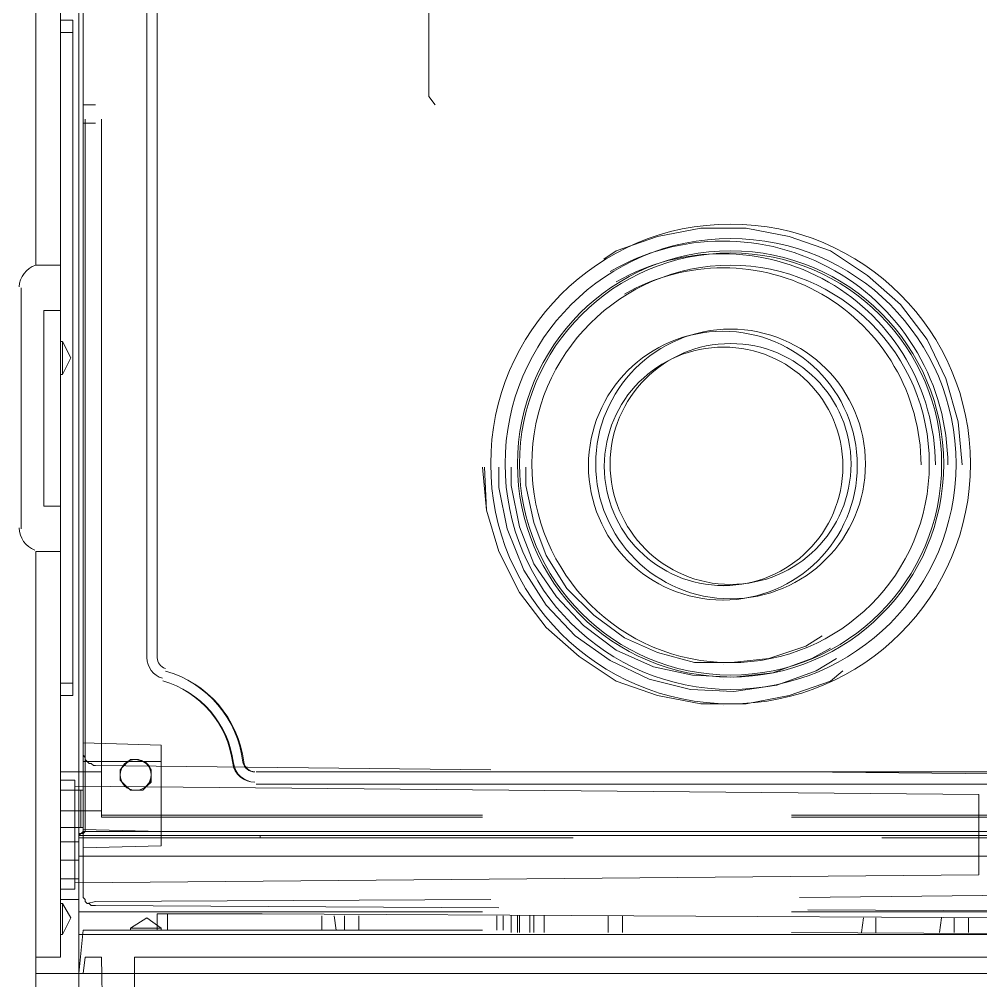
# Model space of a CAD drawing. Header units: millimetres. Extents: x 2788 to 2954, y 1337 to 1391.
# Drawn here: x 2902.9187 to 2903.413, y 1352.4476 to 1352.9418 of the extents above; entities that cross this region are included whole.
import ezdxf

# ---------------------------------------------------------------- set-up
doc = ezdxf.new("R2010")
doc.units = ezdxf.units.MM
doc.layers.add('PDF_0', color=7, linetype='Continuous')

msp = doc.modelspace()

# ---------------------------------------------------------------- linework, layer by layer
at = {"layer": 'PDF_0', "lineweight": 15}
for points in [[(2903.605627547023, 1354.524634149757), (2903.605627547023, 1352.453404059757), (2903.605627547023, 1352.451287319757), (2903.522016317022, 1352.451287319757), (2903.522016317022, 1352.453404059757), (2903.522016317022, 1352.511614409757), (2902.949438147023, 1352.511614409757), (2902.949438147023, 1352.455520799757), (2902.949438147023, 1352.451287319757), (2902.927212377022, 1352.451287319757), (2902.927212377022, 1352.455520799757), (2902.927212377022, 1352.668253169757)], [(2902.949438147023, 1352.522198109757), (2902.951554887023, 1352.524314849757), (2902.951554887023, 1353.423929349757), (2902.949438147023, 1353.426046089757)], [(2902.919803787023, 1352.679895239757), (2902.919803787023, 1352.803724529757)], [(2903.522016317022, 1352.522198109757), (2903.520957947023, 1352.524314849757), (2902.951554887023, 1352.524314849757)], [(2902.949438147023, 1352.471396349757), (2903.519899577022, 1352.471396349757), (2903.522016317022, 1352.471396349757)], [(2903.508257507023, 1352.451287319757), (2903.522016317022, 1352.451287319757), (2902.949438147023, 1352.451287319757), (2902.951554887023, 1352.451287319757), (2902.952613257023, 1352.459754279757), (2902.961080217023, 1352.459754279757), (2902.962138587023, 1352.401543929757)], [(2902.978014137023, 1352.401543929757), (2902.978014137023, 1352.459754279757), (2903.507199137022, 1352.459754279757), (2903.518841207023, 1352.459754279757), (2903.519899577022, 1352.451287319757)]]:
    msp.add_lwpolyline(points, dxfattribs=at)
for points in [[(2902.927212377022, 1354.162671609757), (2902.927212377022, 1352.815366599757, 0.3159003159484385), (2902.918745417023, 1352.804253714757)], [(2903.033718690211, 1352.559983717986, 0.3014108996827515), (2902.993973086579, 1352.606799127381, -0.3014108996827515), (2903.034148504851, 1352.560140991768, 0.3799717443819899), (2903.039929342959, 1352.555007579756, -0.3799717443819899), (2903.033718690211, 1352.559983717986)], [(2903.028893687218, 1352.559515876111, 0.3799158780518393), (2903.039927713069, 1352.549715729757, -0.3799158780518393), (2903.028463883161, 1352.559358602329, 0.3013595434708941), (2902.99251285349, 1352.601712706998, -0.3013595434708941), (2903.028893687218, 1352.559515876111)], [(2902.978543322023, 1352.561357799757, 0.4142140000442294), (2902.970605547022, 1352.553420024757, 0.4142139999781732), (2902.978543322023, 1352.545482249757)], [(2902.927212377022, 1350.593847969757), (2902.927212377022, 1350.381115599757), (2902.927212377022, 1350.376882119757), (2902.949438147023, 1350.376882119757), (2902.949438147023, 1350.381115599757), (2902.949438147023, 1350.436150839757), (2903.522016317022, 1350.436150839757), (2903.522016317022, 1350.378998859757), (2903.522016317022, 1350.376882119757), (2903.605627547023, 1350.376882119757), (2903.605627547023, 1350.378998859757), (2903.605627547023, 1352.449170579757), (2903.605627547023, 1352.451287319757), (2903.522016317022, 1352.451287319757), (2903.522016317022, 1352.449170579757), (2903.522016317022, 1352.389901859757), (2902.949438147023, 1352.389901859757), (2902.949438147023, 1352.448112209757), (2902.949438147023, 1352.451287319757), (2902.927212377022, 1352.451287319757), (2902.927212377022, 1352.448112209757), (2902.927212377022, 1352.234321469757, 0.3159003159569899), (2902.918745417023, 1352.223208584757)]]:
    msp.add_lwpolyline(points, format="xyb", dxfattribs=at)
for points in [[(2902.949438147023, 1352.522198109757), (2903.522016317022, 1352.522198109757), (2903.522016317022, 1353.202730019757), (2903.189688137023, 1353.202730019757), (2903.189688137023, 1353.426046089757), (2902.949438147023, 1353.426046089757)], [(2902.984364357023, 1353.323384199757), (2902.984364357023, 1352.613217929757)], [(2902.989656207023, 1353.323384199757), (2902.989656207023, 1352.613217929757)], [(2902.931445857022, 1352.792082459757), (2902.931445857022, 1352.691537309757), (2902.939912817023, 1352.691537309757), (2902.939912817023, 1352.792082459757)], [(2903.040457967023, 1352.555007579757), (2903.421471167023, 1352.555007579757)], [(2902.951554887023, 1352.526431589757), (2902.951554887023, 1352.545482249757), (2902.950496517023, 1352.545482249757), (2902.950496517023, 1352.526431589757)], [(2903.040457967023, 1352.548657359757), (2903.421471167023, 1352.548657359757)]]:
    msp.add_lwpolyline(points, close=True, dxfattribs=at)
at = {"layer": 'PDF_0', "lineweight": 0}
for points in [[(2902.951554887023, 1352.886277389757), (2902.951554887023, 1353.090542799757), (2902.953671627023, 1353.090542799757)], [(2902.927212377022, 1352.815366599757), (2902.929329117022, 1352.815366599757), (2902.931445857022, 1352.815366599757), (2902.939912817023, 1352.815366599757), (2902.939912817023, 1353.014340159757), (2902.937796077023, 1353.014340159757), (2902.935679337023, 1353.014340159757), (2902.933562597023, 1353.015398529757), (2902.931445857022, 1353.016456899757), (2902.930387487023, 1353.018573639757), (2902.929329117022, 1353.019632009757), (2902.928270747023, 1353.021748749757), (2902.928270747023, 1353.023865489757), (2902.927212377022, 1353.025982229757)], [(2902.957905107023, 1353.016456899757), (2902.951554887023, 1353.016456899757), (2902.951554887023, 1352.897919459757), (2902.957905107023, 1352.897919459757)], [(2903.132536157023, 1352.897919459757), (2903.129361047023, 1352.902152939757), (2903.129361047023, 1353.012223419757), (2903.132536157023, 1353.015398529757)], [(2902.939912817023, 1352.941312629757), (2902.946263037023, 1352.941312629757), (2902.946263037023, 1352.907444789757), (2902.946263037023, 1352.628035109757), (2902.946263037023, 1352.594167269757), (2902.939912817023, 1352.594167269757)], [(2902.946263037023, 1352.934962409757), (2902.939912817023, 1352.934962409757)], [(2902.951554887023, 1352.888394129757), (2902.951554887023, 1352.897919459757)], [(2902.951554887023, 1352.523256479757), (2902.952613257023, 1352.524314849757), (2902.952613257023, 1352.890510869757)], [(2902.961080217023, 1352.532781809757), (2902.961080217023, 1352.890510869757), (2902.961080217023, 1352.531723439757)], [(2902.957905107023, 1352.888394129757), (2902.951554887023, 1352.888394129757), (2902.951554887023, 1352.526431589757), (2902.951554887023, 1352.491505379757), (2902.951554887023, 1352.490447009757), (2902.952613257023, 1352.489388639757), (2902.952613257023, 1352.488330269757), (2902.953671627023, 1352.487271899757), (2902.954729997023, 1352.487271899757), (2902.955788367023, 1352.486213529757), (2902.956846737023, 1352.486213529757), (2902.957905107023, 1352.486213529757), (2903.165345627022, 1352.485155159757)], [(2902.939912817023, 1352.815366599757), (2902.939912817023, 1352.792082459757)], [(2903.315634167023, 1352.532781809757), (2903.510374247023, 1352.532781809757), (2903.511432617022, 1352.531723439757), (2903.511432617022, 1352.787848979757)], [(2902.939912817023, 1352.759272989757), (2902.940971187023, 1352.759272989757), (2902.940971187023, 1352.776206909757), (2902.939912817023, 1352.776206909757)], [(2902.940971187023, 1352.759272989757), (2902.945204667023, 1352.767739949757), (2902.940971187023, 1352.776206909757)], [(2902.949438147023, 1352.523256479757), (2902.951554887023, 1352.523256479757), (2902.951554887023, 1352.727521889757)], [(2903.156878667023, 1352.711646339757), (2903.158995407023, 1352.689420569757), (2903.165345627022, 1352.668253169757), (2903.175929327022, 1352.647085769757), (2903.189688137023, 1352.629093479757), (2903.206622057023, 1352.614276299757), (2903.225672717022, 1352.601575859757), (2903.246840117023, 1352.594167269757), (2903.269065887022, 1352.589933789757), (2903.292350027023, 1352.589933789757), (2903.314575797022, 1352.594167269757), (2903.335743197023, 1352.601575859757), (2903.342093417023, 1352.606867709757), (2903.335743197023, 1352.601575859757), (2903.314575797022, 1352.594167269757), (2903.292350027023, 1352.589933789757), (2903.269065887022, 1352.589933789757), (2903.246840117023, 1352.594167269757), (2903.225672717022, 1352.601575859757), (2903.206622057023, 1352.614276299757), (2903.189688137023, 1352.629093479757), (2903.175929327022, 1352.647085769757), (2903.165345627022, 1352.668253169757), (2903.158995407023, 1352.689420569757), (2903.157937037023, 1352.711646339757)], [(2902.939912817023, 1352.691537309757), (2902.939912817023, 1352.668253169757), (2902.939912817023, 1352.545482249757), (2902.950496517023, 1352.545482249757)], [(2902.927212377022, 1352.668253169757), (2902.929329117022, 1352.668253169757), (2902.931445857022, 1352.668253169757), (2902.939912817023, 1352.668253169757)], [(2903.280707957023, 1352.650260879757), (2903.280707957023, 1352.650260879757)], [(2903.280707957023, 1352.642852289757), (2903.280707957023, 1352.642852289757)], [(2903.280707957023, 1352.610042819757), (2903.280707957023, 1352.610042819757)], [(2902.946263037023, 1352.600517489757), (2902.939912817023, 1352.600517489757)], [(2903.280707957023, 1352.602634229757), (2903.280707957023, 1352.602634229757)], [(2903.280707957023, 1352.596284009757), (2903.280707957023, 1352.596284009757)], [(2903.280707957023, 1352.588875419757), (2903.280707957023, 1352.588875419757)], [(2902.951554887023, 1352.569824759757), (2902.991772947023, 1352.568766389757), (2902.991772947023, 1352.516906259757), (2902.951554887023, 1352.515847889757)], [(2902.951554887023, 1352.564532909757), (2902.951554887023, 1352.563474539757), (2902.952613257023, 1352.562416169757), (2902.952613257023, 1352.561357799757), (2902.953671627023, 1352.560299429757), (2902.954729997023, 1352.559241059757), (2902.955788367023, 1352.559241059757), (2902.956846737023, 1352.558182689757), (2902.957905107023, 1352.558182689757), (2903.161112147023, 1352.556065949757)], [(2902.991772947023, 1352.560299429757), (2902.951554887023, 1352.560299429757)], [(2902.979072507022, 1352.545482249757), (2902.982247617023, 1352.545482249757), (2902.984364357023, 1352.547598989757), (2902.986481097023, 1352.549715729757), (2902.986481097023, 1352.552890839757), (2902.986481097023, 1352.556065949757), (2902.984364357023, 1352.559241059757), (2902.982247617023, 1352.560299429757), (2902.979072507022, 1352.561357799757)], [(2902.979072507022, 1352.561357799757), (2902.979072507022, 1352.561357799757)], [(2902.979072507022, 1352.561357799757), (2902.979072507022, 1352.561357799757)], [(2902.939912817023, 1352.555007579757), (2902.961080217023, 1352.555007579757), (2902.961080217023, 1352.534898549757), (2902.939912817023, 1352.534898549757)], [(2902.961080217023, 1352.534898549757), (2902.961080217023, 1352.555007579757)], [(2903.319867647023, 1352.555007579757), (2903.524133057022, 1352.552890839757), (2903.524133057022, 1352.492563749757), (2903.319867647023, 1352.490447009757)], [(2902.939912817023, 1352.550774099757), (2902.947321407023, 1352.550774099757), (2902.947321407023, 1352.494680489757), (2902.939912817023, 1352.494680489757)], [(2902.939912817023, 1352.545482249757), (2902.939912817023, 1352.526431589757)], [(2902.947321407023, 1352.547598989757), (2903.411945837022, 1352.543365509757), (2903.411945837022, 1352.502089079757), (2902.947321407023, 1352.497855599757)], [(2902.979072507022, 1352.545482249757), (2902.979072507022, 1352.545482249757)], [(2902.979072507022, 1352.545482249757), (2902.979072507022, 1352.545482249757)], [(2903.156878667023, 1352.531723439757), (2902.961080217023, 1352.531723439757), (2902.961080217023, 1352.532781809757), (2903.156878667023, 1352.532781809757)], [(2903.315634167023, 1352.531723439757), (2903.511432617022, 1352.531723439757)], [(2902.950496517023, 1352.526431589757), (2902.939912817023, 1352.526431589757), (2902.939912817023, 1352.509497669757), (2902.949438147023, 1352.509497669757)], [(2902.951554887023, 1352.525373219757), (2902.991772947023, 1352.524314849757)], [(2903.042574707023, 1352.521139739757), (2903.042574707023, 1352.522198109757), (2902.949438147023, 1352.522198109757), (2902.949438147023, 1352.511614409757), (2903.156878667023, 1352.511614409757)], [(2902.949438147023, 1352.522198109757), (2902.949438147023, 1352.522198109757)], [(2903.203446947023, 1352.521139739757), (2903.042574707023, 1352.521139739757), (2902.949438147023, 1352.521139739757)], [(2902.952613257023, 1352.524314849757), (2903.156878667023, 1352.524314849757)], [(2903.315634167023, 1352.524314849757), (2903.518841207023, 1352.524314849757)], [(2903.315634167023, 1352.511614409757), (2903.522016317022, 1352.511614409757), (2903.522016317022, 1352.521139739757), (2903.362202447022, 1352.521139739757)], [(2902.949438147023, 1352.519022999757), (2902.939912817023, 1352.519022999757)], [(2902.949438147023, 1352.511614409757), (2902.949438147023, 1352.511614409757)], [(2902.939912817023, 1352.509497669757), (2902.939912817023, 1352.489388639757)], [(2902.949438147023, 1352.499972339757), (2902.939912817023, 1352.499972339757)], [(2902.949438147023, 1352.489388639757), (2902.939912817023, 1352.489388639757), (2902.939912817023, 1352.459754279757), (2902.927212377022, 1352.459754279757)], [(2902.939912817023, 1352.471396349757), (2902.940971187023, 1352.471396349757), (2902.940971187023, 1352.487271899757), (2902.939912817023, 1352.487271899757)], [(2902.940971187023, 1352.471396349757), (2902.945204667023, 1352.479863309757), (2902.940971187023, 1352.487271899757)], [(2903.161112147023, 1352.489388639757), (2902.957905107023, 1352.488330269757), (2902.953671627023, 1352.487271899757)], [(2902.949438147023, 1352.483038419757), (2903.156878667023, 1352.483038419757)], [(2902.989656207023, 1352.473513089757), (2902.989656207023, 1352.481980049757), (2902.998123167023, 1352.481980049757), (2903.031991007023, 1352.481980049757), (2903.043633077023, 1352.481980049757), (2903.425704647023, 1352.479863309757), (2903.436288347023, 1352.479863309757), (2903.473331297023, 1352.479863309757), (2903.481798257023, 1352.479863309757), (2903.481798257023, 1352.471396349757)], [(2902.994948057023, 1352.481980049757), (2902.994948057023, 1352.473513089757)], [(2903.074325807022, 1352.480921679757), (2903.074325807022, 1352.473513089757)], [(2903.080676027022, 1352.480921679757), (2903.081734397023, 1352.473513089757)], [(2903.085967877023, 1352.480921679757), (2903.085967877023, 1352.473513089757)], [(2903.093376467023, 1352.480921679757), (2903.093376467023, 1352.473513089757)], [(2903.164287257023, 1352.473513089757), (2903.164287257023, 1352.480921679757)], [(2903.167462367022, 1352.480921679757), (2903.167462367022, 1352.473513089757)], [(2903.171695847022, 1352.472454719757), (2903.171695847022, 1352.480921679757)], [(2903.174870957023, 1352.480921679757), (2903.174870957023, 1352.472454719757)], [(2903.175929327022, 1352.472454719757), (2903.175929327022, 1352.480921679757)], [(2903.181221177023, 1352.480921679757), (2903.181221177023, 1352.472454719757)], [(2903.183337917023, 1352.472454719757), (2903.183337917023, 1352.480921679757)], [(2903.188629767023, 1352.480921679757), (2903.188629767023, 1352.472454719757)], [(2903.221439237022, 1352.480921679757), (2903.221439237022, 1352.472454719757)], [(2903.228847827023, 1352.480921679757), (2903.228847827023, 1352.472454719757)], [(2903.315634167023, 1352.483038419757), (2903.522016317022, 1352.483038419757)], [(2903.324101127023, 1352.484096789757), (2903.532600017023, 1352.483038419757), (2903.553767417023, 1352.483038419757)], [(2902.991772947023, 1352.474571459757), (2902.984364357023, 1352.479863309757), (2902.975897397023, 1352.474571459757)], [(2903.351618747023, 1352.472454719757), (2903.352677117023, 1352.479863309757)], [(2903.359027337023, 1352.472454719757), (2903.359027337023, 1352.479863309757)], [(2903.391836807023, 1352.472454719757), (2903.392895177023, 1352.479863309757)], [(2903.399245397023, 1352.472454719757), (2903.399245397023, 1352.479863309757)], [(2903.406653987023, 1352.472454719757), (2903.406653987023, 1352.479863309757)], [(2902.949438147023, 1352.451287319757), (2902.951554887023, 1352.473513089757), (2903.156878667023, 1352.473513089757)], [(2902.949438147023, 1352.471396349757), (2903.153703557023, 1352.471396349757)], [(2902.991772947023, 1352.473513089757), (2902.991772947023, 1352.474571459757), (2902.975897397023, 1352.474571459757), (2902.975897397023, 1352.473513089757)], [(2903.312459057022, 1352.471396349757), (2903.515666097022, 1352.471396349757)], [(2903.315634167023, 1352.472454719757), (2903.519899577022, 1352.471396349757)]]:
    msp.add_lwpolyline(points, dxfattribs=at)
for points in [[(2903.219322497022, 1352.818541709757), (2903.225672717022, 1352.822775189757), (2903.246840117023, 1352.830183779757), (2903.269065887022, 1352.834417259757), (2903.292350027023, 1352.834417259757), (2903.314575797022, 1352.830183779757), (2903.335743197023, 1352.822775189757), (2903.354793857023, 1352.810074749757), (2903.371727777023, 1352.795257569757), (2903.385486587023, 1352.777265279757), (2903.395011917023, 1352.757156249757), (2903.401362137023, 1352.734930479757), (2903.403478877023, 1352.712704709757), (2903.401362137023, 1352.734930479757), (2903.395011917023, 1352.757156249757), (2903.385486587023, 1352.777265279757), (2903.371727777023, 1352.795257569757), (2903.354793857023, 1352.810074749757), (2903.335743197023, 1352.822775189757), (2903.314575797022, 1352.830183779757), (2903.292350027023, 1352.834417259757), (2903.269065887022, 1352.834417259757), (2903.246840117023, 1352.830183779757), (2903.225672717022, 1352.822775189757)], [(2903.338918307023, 1352.613217929757), (2903.328334607023, 1352.606867709757), (2903.308225577023, 1352.599459119757), (2903.285999807023, 1352.596284009757), (2903.263774037023, 1352.597342379757), (2903.242606637023, 1352.602634229757), (2903.222497607023, 1352.612159559757), (2903.204505317023, 1352.624859999757), (2903.189688137023, 1352.640735549757), (2903.178046067022, 1352.658727839757), (2903.169579107022, 1352.679895239757), (2903.165345627022, 1352.701062639757), (2903.165345627022, 1352.711646339757), (2903.165345627022, 1352.701062639757), (2903.169579107022, 1352.679895239757), (2903.178046067022, 1352.658727839757), (2903.189688137023, 1352.640735549757), (2903.204505317023, 1352.624859999757), (2903.222497607023, 1352.612159559757), (2903.242606637023, 1352.602634229757), (2903.263774037023, 1352.597342379757), (2903.285999807023, 1352.596284009757), (2903.308225577023, 1352.599459119757), (2903.328334607023, 1352.606867709757)], [(2903.335743197023, 1352.618509779757), (2903.326217867023, 1352.613217929757), (2903.306108837023, 1352.605809339757), (2903.285999807023, 1352.603692599757), (2903.264832407022, 1352.604750969757), (2903.244723377023, 1352.608984449757), (2903.225672717022, 1352.617451409757), (2903.208738797023, 1352.630151849757), (2903.194979987023, 1352.644969029757), (2903.183337917023, 1352.661902949757), (2903.175929327022, 1352.680953609757), (2903.171695847022, 1352.702121009757), (2903.171695847022, 1352.711646339757), (2903.171695847022, 1352.702121009757), (2903.175929327022, 1352.680953609757), (2903.183337917023, 1352.661902949757), (2903.194979987023, 1352.644969029757), (2903.208738797023, 1352.630151849757), (2903.225672717022, 1352.617451409757), (2903.244723377023, 1352.608984449757), (2903.264832407022, 1352.604750969757), (2903.285999807023, 1352.603692599757), (2903.306108837023, 1352.605809339757), (2903.326217867023, 1352.613217929757)], [(2903.331509717023, 1352.624859999757), (2903.323042757022, 1352.619568149757), (2903.303992097023, 1352.613217929757), (2903.284941437023, 1352.611101189757), (2903.265890777023, 1352.611101189757), (2903.246840117023, 1352.616393039757), (2903.229906197023, 1352.623801629757), (2903.214030647023, 1352.635443699757), (2903.200271837023, 1352.649202509757), (2903.189688137023, 1352.666136429757), (2903.183337917023, 1352.683070349757), (2903.179104437023, 1352.702121009757), (2903.179104437023, 1352.711646339757), (2903.179104437023, 1352.702121009757), (2903.183337917023, 1352.683070349757), (2903.189688137023, 1352.666136429757), (2903.200271837023, 1352.649202509757), (2903.214030647023, 1352.635443699757), (2903.229906197023, 1352.623801629757), (2903.246840117023, 1352.616393039757), (2903.265890777023, 1352.611101189757), (2903.284941437023, 1352.611101189757), (2903.303992097023, 1352.613217929757), (2903.323042757022, 1352.619568149757)], [(2902.986481097023, 1352.552890839757), (2902.986481097023, 1352.555007579757), (2902.986481097023, 1352.556065949757), (2902.985422727023, 1352.558182689757), (2902.984364357023, 1352.559241059757), (2902.983305987023, 1352.560299429757), (2902.982247617023, 1352.560299429757), (2902.980130877023, 1352.561357799757), (2902.979072507022, 1352.561357799757), (2902.978014137023, 1352.561357799757), (2902.975897397023, 1352.561357799757), (2902.974839027022, 1352.560299429757), (2902.973780657023, 1352.559241059757), (2902.972722287022, 1352.558182689757), (2902.971663917023, 1352.557124319757), (2902.970605547022, 1352.556065949757), (2902.970605547022, 1352.553949209757), (2902.970605547022, 1352.552890839757), (2902.970605547022, 1352.550774099757), (2902.971663917023, 1352.549715729757), (2902.972722287022, 1352.548657359757), (2902.973780657023, 1352.547598989757), (2902.974839027022, 1352.546540619757), (2902.975897397023, 1352.545482249757), (2902.978014137023, 1352.545482249757), (2902.979072507022, 1352.545482249757), (2902.980130877023, 1352.545482249757), (2902.982247617023, 1352.545482249757), (2902.983305987023, 1352.546540619757), (2902.984364357023, 1352.547598989757), (2902.985422727023, 1352.548657359757), (2902.986481097023, 1352.550774099757), (2902.986481097023, 1352.551832469757)], [(2902.986481097023, 1352.552890839757), (2902.986481097023, 1352.555007579757), (2902.986481097023, 1352.556065949757), (2902.985422727023, 1352.558182689757), (2902.984364357023, 1352.559241059757), (2902.983305987023, 1352.560299429757), (2902.982247617023, 1352.560299429757), (2902.980130877023, 1352.561357799757), (2902.979072507022, 1352.561357799757), (2902.978014137023, 1352.561357799757), (2902.975897397023, 1352.561357799757), (2902.974839027022, 1352.560299429757), (2902.973780657023, 1352.559241059757), (2902.972722287022, 1352.558182689757), (2902.971663917023, 1352.557124319757), (2902.970605547022, 1352.556065949757), (2902.970605547022, 1352.553949209757), (2902.970605547022, 1352.552890839757), (2902.970605547022, 1352.550774099757), (2902.971663917023, 1352.549715729757), (2902.972722287022, 1352.548657359757), (2902.973780657023, 1352.547598989757), (2902.974839027022, 1352.546540619757), (2902.975897397023, 1352.545482249757), (2902.978014137023, 1352.545482249757), (2902.979072507022, 1352.545482249757), (2902.980130877023, 1352.545482249757), (2902.982247617023, 1352.545482249757), (2902.983305987023, 1352.546540619757), (2902.984364357023, 1352.547598989757), (2902.985422727023, 1352.548657359757), (2902.986481097023, 1352.550774099757), (2902.986481097023, 1352.551832469757)]]:
    msp.add_lwpolyline(points, close=True, dxfattribs=at)
for points in [[(2903.396070287023, 1352.712704709757, 0.5771311413308573), (2903.222497607023, 1352.812191489757, -0.5771311413308573)], [(2903.389720067023, 1352.712704709757, 0.5725024721578102), (2903.225672717022, 1352.806899639757, -0.5725024721578102)], [(2903.382311477023, 1352.712704709757, 0.5754211174712993), (2903.229906197023, 1352.800549419757, -0.5754211174712993)]]:
    msp.add_lwpolyline(points, format="xyb", close=True, dxfattribs=at)
at = {"layer": 'PDF_0', "lineweight": 15}
for points in [[(2902.984364357023, 1352.613747114757, 0.3339470436119389), (2902.992389246458, 1352.603071865752, -0.3339470436119389)], [(2902.989656207023, 1352.613747114757, 0.3340009003325376), (2902.993860793522, 1352.608155015772, -0.3340009003325376)]]:
    msp.add_lwpolyline(points, format="xyb", close=True, dxfattribs=at)
for centre, radius in [((2903.284412288128, 1352.713233930862), 0.1233000688947466), ((2903.284412288128, 1352.713233930862), 0.1233000688947466), ((2903.28441227898, 1352.713233921714), 0.1158914880429985), ((2903.28441227898, 1352.713233921714), 0.1158914880429985), ((2903.284412290496, 1352.713233933231), 0.1095412565264248), ((2903.284412269832, 1352.713233912566), 0.1084829071913142), ((2903.284412281348, 1352.713233924082), 0.1021326756745935), ((2903.284412281348, 1352.713233924082), 0.1021326756745935), ((2903.28441218276, 1352.713233825495), 0.06932330426264223), ((2903.28441218276, 1352.713233825495), 0.06932330426264223), ((2903.284412309118, 1352.713233951853), 0.06191458790461052), ((2903.284412309118, 1352.713233951853), 0.06191458790461052), ((2902.978543327953, 1352.553420030687), 0.007937769069871065)]:
    msp.add_circle(centre, radius, dxfattribs=at)
at = {"layer": 'PDF_0', "lineweight": 0}
for centre, radius in [((2903.280429893817, 1352.712361828099), 0.06907296425200869), ((2903.280429893817, 1352.712361828099), 0.06907296425200869), ((2903.280793951159, 1352.712022926085), 0.06130325720671351), ((2903.280793951159, 1352.712022926085), 0.06130325720671351)]:
    msp.add_circle(centre, radius, dxfattribs=at)
at = {"layer": 'PDF_0', "lineweight": 15}
msp.add_arc((2902.930916747795, 1352.680424445818), 0.01217133077285172, 180.0000991409733, 250.1254715149512, dxfattribs=at)

doc.saveas('drawing.dxf')
